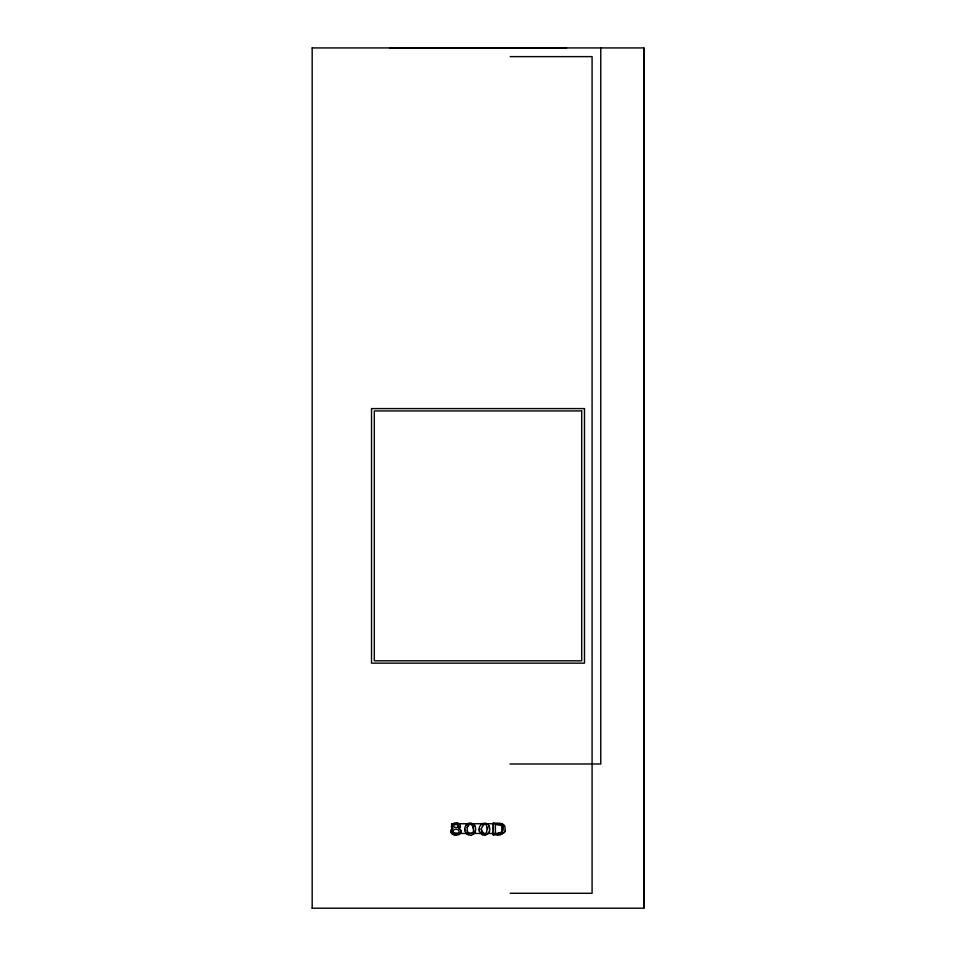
<?xml version="1.0" encoding="UTF-8"?>
<svg xmlns="http://www.w3.org/2000/svg" width="956" height="956" viewBox="0 0 956 956"><rect width="100%" height="100%" fill="white"/><g stroke="black" fill="none" stroke-linecap="round" stroke-linejoin="round"><path stroke-width="1.43" d="M468.022 834.696C463.72 831.362 470.4 837.277 472.503 834.696C476.351 832.7 476.733 826.689 473.351 824.072C470.4 821.694 466.205 823.582 465.19 826.832C464.042 827.753 466.11 834.026 465.273 831.362M481.382 834.11L482.326 834.696L479.398 831.362L479.41 826.832L482.254 823.486L485.684 823.128L488.48 824.897L489.914 829.103L489.114 832.365L487.656 834.11L484.441 835.162L485.684 835.042M503.143 827.657L502.808 826.821L503.238 829.76L502.354 831.648L497.957 833.441M505.21 830.131L504.828 826.163L501.769 823.749L501.769 833.453M481.155 829.103C488.982 811.859 488.731 846.311 481.238 829.103M460.876 832.831C461.306 828.458 461.557 832.855 459.74 834.026C458.629 835.998 452.08 834.325 453.992 834.839M460.41 826.02L460.23 826.689L460.41 826.02C459.609 822.22 453.586 821.861 451.71 824.813L451.483 826.713L453.06 828.446L451.351 829.724L450.909 832.162L453.204 834.492M451.28 832.831L451.435 829.724M453.192 832.282L453.096 830.585C454.721 828.494 458.844 828.9 459.203 831.433C459.418 835.341 451.818 832.055 453.789 832.999M452.953 831.433L453.096 830.585M452.774 823.785L451.471 826.02L452.367 827.932M458.175 826.677L458.175 825.375L456.765 824.442L454.148 824.825L453.526 826.02L454.148 827.227L456.849 827.597L458.175 826.677L458.175 825.375M505.294 830.131C506.047 833.68 495.746 835.903 501.769 834.146M467.149 827.382C471.882 818.157 475.574 832.497 472.18 832.867M474.893 832.365L475.526 830.274M489.114 832.365L489.556 831.362M460.314 826.689L458.832 828.362L461.115 830.501M504.039 832.604L504.828 831.469M468.356 825.315L467.233 827.382L467.233 830.812M466.373 824.897L468.034 823.486M473.435 834.11L474.176 833.285M483.139 824.861L483.712 824.586M471.69 833.321L468.834 833.333L467.149 830.812M497.873 833.441L498.984 833.369M497.873 834.911L499.367 834.827M312.122 47.931L643.878 47.931L643.878 908.2L312.122 908.2M508.449 48.051L566.49 47.92L389.582 47.943L440.549 48.051M510.193 56.631L592.087 56.631L592.087 893.286L510.193 893.286M510.002 763.987L600.774 763.987L600.774 47.931M456.729 822.913L458.318 823.379M473.351 824.072L474.176 824.897M502.952 824.311L504.051 825.159M502.247 826.092L501.458 825.47L502.892 826.821M472.778 825.936L473.531 829.079M474.809 825.817L475.335 826.821M489.018 825.817L489.556 826.821M458.832 828.362L459.944 828.96M464.831 829.103L464.915 830.274M479.04 829.103L479.398 831.362M468.261 832.879L468.918 833.333M482.481 832.879L483.139 833.333M497.957 834.911L493.236 834.911L493.236 823.008L500.645 823.343L501.852 823.749L451.662 823.749L451.662 833.453L500.287 833.453M452.319 834.026L451.746 833.453M454.948 835.042L456.084 835.102M484.525 835.162L482.23 834.696M501.553 825.47L495.351 824.502L495.435 833.441M482.565 832.879L481.454 830.812M465.632 832.365L466.349 833.285M487.536 827.37L487.739 829.079M643.818 47.931L643.818 908.2M493.32 823.008L493.32 834.911M312.182 47.931L312.182 908.2M584.486 408.594L371.525 408.594L371.525 663.153L584.486 663.153L584.486 408.594M581.702 410.937L374.31 410.937L374.31 660.811L581.702 660.811L581.702 410.937"/></g></svg>
